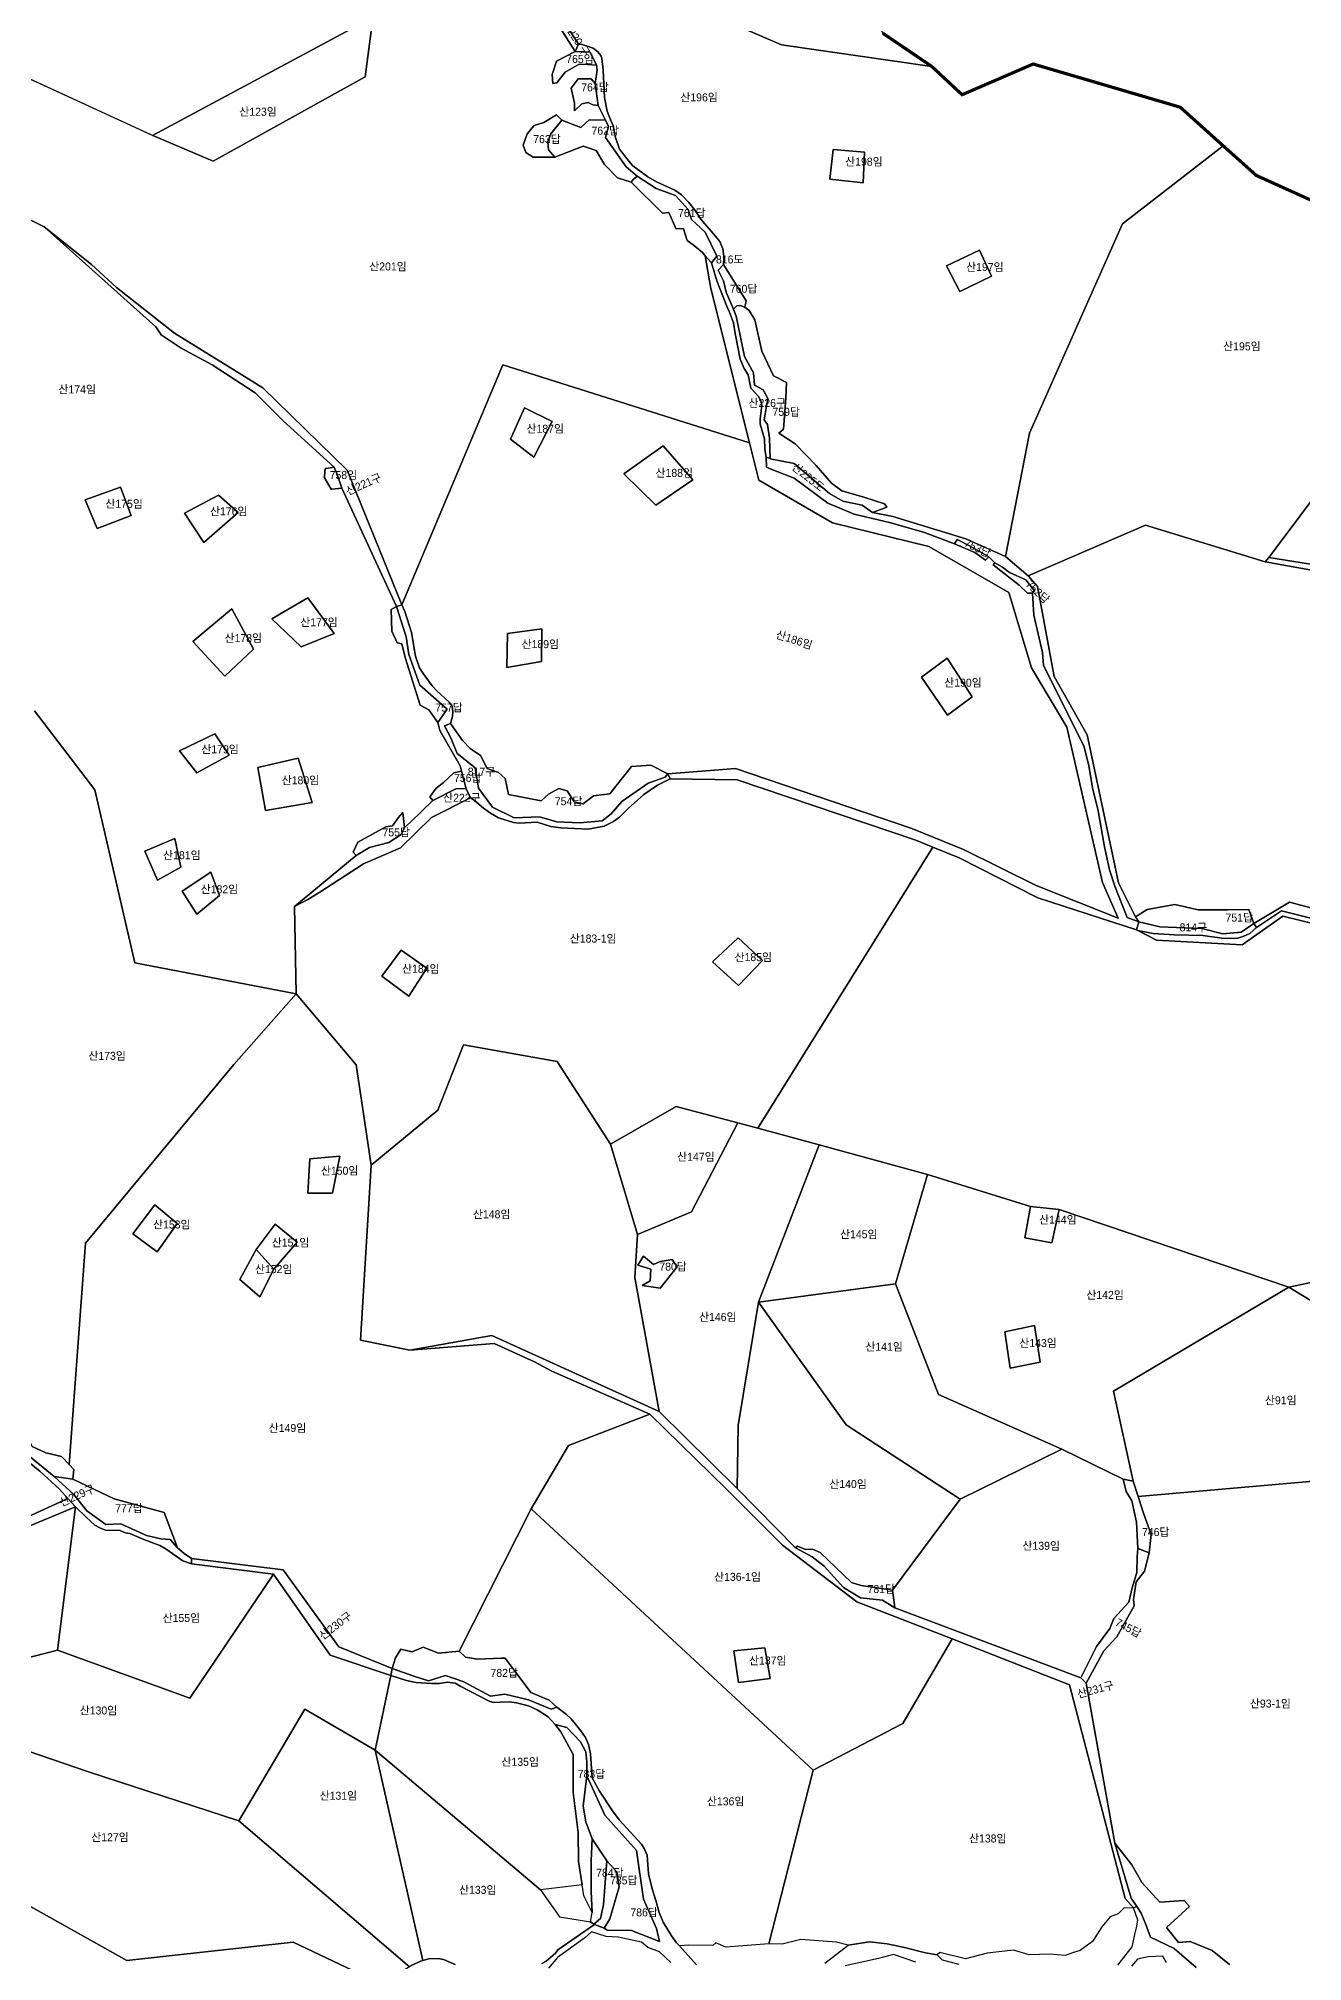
# Model space of a CAD drawing. Header units: metres. Extents: x 245462 to 249549, y 373212 to 377851.
# Drawn here: x 247461 to 248250, y 374194 to 375396 of the extents above; entities that cross this region are included whole.
import ezdxf

# ---------------------------------------------------------------- set-up
doc = ezdxf.new("R2010")
doc.units = ezdxf.units.M
doc.linetypes.add('boundary', pattern=[170, 150, -4, 4, -4, 4, -4])
for name, color, linetype in [('-00-경계_369-1 369 매입(20240430)', 7, 'Continuous'), ('00_지번', 6, 'Continuous'), ('00_지적', 6, 'Continuous')]:
    doc.layers.add(name, color=color, linetype=linetype)
doc.styles.get("Standard").update_dxf_attribs({"font": ''})
doc.styles.get('Standard').set_extended_font_data('Gulim')

msp = doc.modelspace()

# ---------------------------------------------------------------- linework, layer by layer
at = {"layer": '-00-경계_369-1 369 매입(20240430)', "color": 1, "linetype": 'boundary', "const_width": 2}
msp.add_lwpolyline([(247988.2, 375398.9), (248018.7, 375378.2), (248037.7, 375360.5), (248082.1, 375379.7), (248174, 375352.7), (248200.8, 375328.6), (248221.6, 375310), (248297.9, 375275.6), (248313.4, 375278.6), (248329.8, 375299.1), (248363.4, 375348.5), (248391.4, 375380.8), (248445.1, 375410.5)], dxfattribs=at)
at = {"layer": '00_지적', "linetype": 'Continuous'}
for points in [[(247556.4, 375659.4), (247580.9, 375680.4), (247582.1, 375706.3), (247627.6, 375697.6), (247677.1, 375465.1), (247673.6, 375438.9), (247656.9, 375443.1), (247651.9, 375420.1), (247669.6, 375408.9), (247531.7, 375335.1), (247401.9, 375394.9), (247306.8, 375398.5), (247224.6, 375396.6), (247311.2, 375467.3), (247436.6, 375540.8), (247510.7, 375577.2), (247531.2, 375592), (247551.1, 375622.1), (247552.9, 375650.6), (247556.4, 375659.4)], [(247669.8, 375410.6), (247677.1, 375465.1), (247762.7, 375497.8), (247906.8, 375407.4), (247970.7, 375431), (247988.2, 375398.9), (248018.7, 375378.2), (247924.8, 375391.7), (247825.5, 375434.5), (247725.7, 375453.6), (247669.8, 375410.6)], [(247669.8, 375410.6), (247746, 375424.3), (247781.8, 375417.5), (247797.9, 375392.1), (247795.9, 375387.5), (247778.6, 375414.8), (247744.7, 375421), (247669.5, 375408.2), (247669.8, 375410.6)], [(247825.5, 375434.5), (247924.8, 375391.7), (248018.7, 375378.2), (248037.7, 375360.5), (248082.1, 375379.7), (248174, 375352.7), (248200.8, 375328.6), (248137.9, 375279.9), (248079.9, 375149), (248064.8, 375071.9), (248040, 375082.9), (247994.4, 375097), (247981.7, 375099.5), (247990.6, 375102.7), (247989.2, 375104.9), (247976.3, 375109.1), (247962.5, 375112.9), (247956, 375117.7), (247946.5, 375128.7), (247933.3, 375142.4), (247923.1, 375149.1), (247926, 375151.6), (247927.5, 375170.9), (247927.9, 375180.6), (247919.8, 375184.9), (247912.6, 375200.2), (247908.1, 375219.9), (247904.6, 375225.6), (247901.9, 375227.7), (247902.7, 375231.6), (247888.5, 375254.5), (247888.8, 375259.3), (247888.1, 375264.1), (247886.2, 375268.7), (247884.7, 375270.9), (247874.4, 375282.8), (247870.8, 375288.1), (247866.9, 375293.1), (247862.3, 375297.9), (247858.2, 375300.9), (247846.8, 375306.1), (247841.3, 375309.2), (247832, 375316.1), (247829.6, 375318.8), (247823.7, 375326.5), (247821.2, 375333.8), (247819.7, 375341), (247817.3, 375346.4), (247816, 375350.3), (247814.2, 375358.7), (247813.5, 375375.9), (247812.6, 375383.1), (247811.9, 375385), (247810, 375387.4), (247807.2, 375389.5), (247800.2, 375391.9), (247797.9, 375392.1)], [(247778.6, 375414.8), (247795.9, 375387.5), (247784.2, 375381.5), (247781.5, 375373.2), (247782, 375367.6), (247784.5, 375367.9), (247789.7, 375374.6), (247798.3, 375379.7), (247803.6, 375379.3), (247809.3, 375379), (247809.7, 375375.9), (247808.5, 375367.5), (247805.9, 375370.5), (247797.8, 375370.4), (247793.3, 375364.5), (247795.4, 375355.2), (247795.5, 375350.5), (247800.1, 375354.9), (247804.1, 375355.6), (247807, 375354.1), (247810.2, 375353.7), (247814.8, 375344.6), (247804.7, 375344.8), (247799.5, 375340), (247787.6, 375344.6), (247784.3, 375348), (247776.4, 375343.2), (247770.2, 375341.2), (247766, 375336), (247763.4, 375329), (247765.1, 375324.5), (247769.7, 375321.5), (247783.3, 375321.5), (247800.9, 375328.3), (247809.1, 375325.7), (247814.3, 375316.8), (247822.4, 375308.6), (247830.9, 375305.8), (247850.4, 375286.5), (247854.5, 375286.9), (247858.8, 375277), (247863.5, 375276.7), (247865.9, 375269.4), (247869.7, 375266.6), (247875.5, 375261.8), (247877.1, 375259.9), (247880.6, 375239.5), (247904.8, 375143), (247750.8, 375191.8), (247687.5, 375041.7), (247653.4, 375125.9), (247600.7, 375177.3), (247545.5, 375211.4), (247509.3, 375240), (247493.7, 375254.4), (247464, 375277.9), (247408.9, 375305.2)], [(247797.9, 375392.1), (247781.8, 375417.5)], [(247401.9, 375394.9), (247533.5, 375334.3), (247569.8, 375318.9), (247664.6, 375371.7), (247669.5, 375408.2)], [(247669.6, 375408.9), (247669.5, 375408.2), (247664.6, 375371.7), (247569.8, 375318.9), (247533.5, 375334.3), (247531.7, 375335.1), (247669.6, 375408.9)], [(248445.1, 375410.5), (248391.4, 375380.8), (248363.4, 375348.5), (248329.8, 375299.1), (248313.4, 375278.6), (248297.9, 375275.6), (248221.6, 375310), (248200.8, 375328.6), (248174, 375352.7), (248082.1, 375379.7), (248037.7, 375360.5), (248018.7, 375378.2), (247988.2, 375398.9)], [(247795.9, 375387.5), (247797.9, 375392.1), (247800.2, 375391.9), (247807.2, 375389.5), (247810, 375387.4), (247811.9, 375385), (247812.6, 375383.1), (247813.5, 375375.9), (247814.2, 375358.7), (247816, 375350.3), (247817.3, 375346.4), (247819.7, 375341), (247821.2, 375333.8), (247823.7, 375326.5), (247829.6, 375318.8), (247832, 375316.1), (247841.3, 375309.2), (247846.8, 375306.1), (247858.2, 375300.9), (247862.3, 375297.9), (247866.9, 375293.1), (247870.8, 375288.1), (247874.4, 375282.8), (247884.7, 375270.9), (247886.2, 375268.7), (247888.1, 375264.1), (247888.8, 375259.3), (247888.5, 375254.5), (247885.3, 375250.8), (247888.6, 375244.2), (247890.2, 375237.1), (247894.8, 375226.5), (247896.5, 375222.1), (247901.8, 375196.9), (247907.4, 375186.7), (247907.9, 375178.9), (247913.4, 375176), (247916.3, 375170.7), (247914.1, 375157.4), (247916, 375154.4), (247917.4, 375145.8), (247917.8, 375133.4), (247915.2, 375133.7), (247914.4, 375139), (247914.3, 375145.5), (247911.6, 375154.7), (247911.6, 375157.9), (247912.6, 375166.3), (247911.9, 375169.2), (247910.5, 375171.9), (247908.5, 375173.9), (247905.6, 375177.1), (247904, 375185.4), (247901.6, 375189.5), (247899, 375195.3), (247895.8, 375211.2), (247894.9, 375217.9), (247892.4, 375224.7), (247890.8, 375227.7), (247884.4, 375244.3), (247881, 375255.5), (247884.5, 375259.7), (247877.2, 375274.6), (247868.7, 375282.6), (247866.5, 375288.8), (247858.6, 375297.5), (247846.6, 375301.9), (247834.6, 375309.7), (247827.7, 375315.4), (247814.8, 375333.8), (247816.8, 375340.6), (247814.8, 375344.6), (247810.2, 375353.7), (247808.5, 375367.5), (247809.7, 375375.9), (247809.3, 375379), (247805.3, 375387.1), (247795.9, 375387.5)], [(247795.9, 375387.5), (247805.3, 375387.1), (247809.3, 375379), (247803.6, 375379.3), (247798.3, 375379.7), (247789.7, 375374.6), (247784.5, 375367.9), (247782, 375367.6), (247781.5, 375373.2), (247784.2, 375381.5), (247795.9, 375387.5)], [(247810.2, 375353.7), (247807, 375354.1), (247804.1, 375355.6), (247800.1, 375354.9), (247795.5, 375350.5), (247795.4, 375355.2), (247793.3, 375364.5), (247797.8, 375370.4), (247805.9, 375370.5), (247808.5, 375367.5), (247810.2, 375353.7)], [(247783.3, 375321.5), (247769.7, 375321.5), (247765.1, 375324.5), (247763.4, 375329), (247766, 375336), (247770.2, 375341.2), (247776.4, 375343.2), (247784.3, 375348), (247787.6, 375344.6), (247780.6, 375336.1), (247778.8, 375331.3), (247779.2, 375326.1), (247783.3, 375321.5)], [(247814.8, 375344.6), (247816.8, 375340.6), (247814.8, 375333.8), (247827.7, 375315.4), (247834.6, 375309.7), (247832.2, 375307.6), (247830.9, 375305.8), (247822.4, 375308.6), (247814.3, 375316.8), (247809.1, 375325.7), (247800.9, 375328.3), (247783.3, 375321.5), (247779.2, 375326.1), (247778.8, 375331.3), (247780.6, 375336.1), (247787.6, 375344.6), (247799.5, 375340), (247804.7, 375344.8), (247814.8, 375344.6)], [(248297.9, 375275.6), (248359.5, 375251.7), (248363.1, 375249.5), (248359.5, 375244.7), (248229.3, 375071.3), (248227.1, 375068.5), (248152.3, 375091.6), (248079, 375059.8), (248064.8, 375071.9), (248079.9, 375149), (248137.9, 375279.9), (248200.8, 375328.6), (248221.6, 375310), (248297.9, 375275.6)], [(247975.8, 375305.5), (247955.1, 375307.8), (247957.1, 375326.3), (247976.8, 375324.7), (247975.8, 375305.5)], [(247975.8, 375305.5), (247976.8, 375324.7), (247957.1, 375326.3), (247955.1, 375307.8), (247975.8, 375305.5)], [(247408.9, 375305.2), (247464, 375277.9)], [(247830.9, 375305.8), (247832.2, 375307.6), (247834.6, 375309.7), (247846.6, 375301.9), (247858.6, 375297.5), (247866.5, 375288.8), (247868.7, 375282.6), (247877.2, 375274.6), (247884.5, 375259.7), (247881, 375255.5), (247877.1, 375259.9), (247875.5, 375261.8), (247869.7, 375266.6), (247865.9, 375269.4), (247863.5, 375276.7), (247858.8, 375277), (247854.5, 375286.9), (247850.4, 375286.5), (247830.9, 375305.8)], [(247464, 375277.9), (247533.8, 375215.4), (247537.2, 375210.5), (247549.6, 375202.2), (247569, 375191.7), (247595.9, 375174.2), (247613.4, 375156.7), (247645.4, 375127.7), (247642.8, 375127.4), (247639.7, 375126.9), (247639.2, 375122.1), (247639.1, 375121.5), (247643.5, 375114), (247643.8, 375114), (247650.2, 375114.7), (247684.3, 375040.7), (247681, 375038.8), (247681.3, 375025.2), (247684.6, 375017.9), (247687.5, 375017.4), (247689.6, 375008.9), (247699.1, 374979), (247704.5, 374976.1), (247710.1, 374968.1), (247711.4, 374963.2), (247724.1, 374941), (247724.9, 374937.8), (247720, 374936.7), (247713.5, 374930.4), (247709, 374927.2), (247705.1, 374921.8), (247706.9, 374919.5), (247693, 374905.8), (247689.2, 374902.5), (247688.3, 374911.9), (247685.3, 374908.6), (247681.8, 374903.7), (247677.5, 374902.9), (247660.2, 374893.4), (247657.2, 374887.1), (247659, 374885.1), (247620.6, 374853.2), (247621.5, 374798.6), (247520.7, 374817.9), (247495.8, 374926), (247458.1, 374975.5)], [(247464, 375277.9), (247493.7, 375254.4), (247509.3, 375240), (247545.5, 375211.4), (247600.7, 375177.3), (247653.4, 375125.9), (247687.5, 375041.7), (247684.3, 375040.7), (247650.2, 375114.7), (247647.1, 375123.2), (247645.4, 375127.7), (247613.4, 375156.7), (247595.9, 375174.2), (247569, 375191.7), (247549.6, 375202.2), (247537.2, 375210.5), (247533.8, 375215.4), (247464, 375277.9)], [(247881, 375255.5), (247884.4, 375244.3), (247890.8, 375227.7), (247892.4, 375224.7), (247894.9, 375217.9), (247895.8, 375211.2), (247899, 375195.3), (247901.6, 375189.5), (247904, 375185.4), (247905.6, 375177.1), (247908.5, 375173.9), (247910.5, 375171.9), (247911.9, 375169.2), (247912.6, 375166.3), (247911.6, 375157.9), (247911.6, 375154.7), (247914.3, 375145.5), (247914.4, 375139), (247915.2, 375133.7), (247915.4, 375127.8), (247918.8, 375126.3), (247932.7, 375120.9), (247953.8, 375105.2), (247970.2, 375098.3), (247993.2, 375092.9), (248014.1, 375087), (248032.9, 375079.9), (248045.7, 375074.5), (248052.3, 375069.6), (248054.4, 375071.8), (248058.2, 375067.9), (248057.1, 375066.7), (248073.4, 375054), (248078.5, 375049), (248081.7, 375049.1), (248082.5, 375035.3), (248087.9, 375011.9), (248088.5, 375003.9), (248113.7, 374953.5), (248116.8, 374941.4), (248119.2, 374927.4), (248122.8, 374913), (248126.6, 374890.5), (248129.8, 374876.2), (248133.2, 374865.8), (248140.8, 374846.4), (248148.1, 374843.7), (248146.7, 374838.7), (248085, 374858.6), (248035.9, 374883.6), (248019.4, 374890.3), (248008.8, 374894.6), (247897.1, 374932.3), (247855.3, 374933), (247853.9, 374936.1), (247896, 374939.5), (248006.2, 374901.9), (248038.6, 374888.8), (248083.9, 374866.3), (248135.3, 374845.9), (248125.5, 374868.2), (248103.1, 374965.3), (248081.1, 375002.4), (248066.9, 375049.5), (248017, 375078.1), (247956.7, 375092.9), (247910.7, 375119.7), (247904.8, 375143), (247880.6, 375239.5), (247877.1, 375259.9), (247881, 375255.5)], [(248036.3, 375237.5), (248028, 375253.5), (248048.5, 375263.3), (248056.1, 375247.2), (248036.3, 375237.5)], [(248036.3, 375237.5), (248056.1, 375247.2), (248048.5, 375263.3), (248028, 375253.5), (248036.3, 375237.5)], [(247901.9, 375227.7), (247899.1, 375228.8), (247896.9, 375228.6), (247894.8, 375226.5), (247890.2, 375237.1), (247888.6, 375244.2), (247885.3, 375250.8), (247888.5, 375254.5), (247902.7, 375231.6), (247901.9, 375227.7)], [(248304.9, 375059.3), (248229.3, 375071.3), (248359.5, 375244.7)], [(247901.9, 375227.7), (247904.6, 375225.6), (247908.1, 375219.9), (247912.6, 375200.2), (247919.8, 375184.9), (247927.9, 375180.6), (247927.5, 375170.9), (247926, 375151.6), (247923.1, 375149.1), (247933.3, 375142.4), (247946.5, 375128.7), (247956, 375117.7), (247962.5, 375112.9), (247976.3, 375109.1), (247989.2, 375104.9), (247990.6, 375102.7), (247981.7, 375099.5), (247975.2, 375104), (247963.2, 375106.4), (247954.9, 375111.2), (247932.7, 375130), (247917.8, 375133), (247917.8, 375133.4), (247917.4, 375145.8), (247916, 375154.4), (247914.1, 375157.4), (247916.3, 375170.7), (247913.4, 375176), (247907.9, 375178.9), (247907.4, 375186.7), (247901.8, 375196.9), (247896.5, 375222.1), (247894.8, 375226.5), (247896.9, 375228.6), (247899.1, 375228.8), (247901.9, 375227.7)], [(247904.8, 375143), (247910.7, 375119.7), (247956.7, 375092.9), (248017, 375078.1), (248066.9, 375049.5), (248081.1, 375002.4), (248103.1, 374965.3), (248125.5, 374868.2), (248135.3, 374845.9), (248083.9, 374866.3), (248038.6, 374888.8), (248006.2, 374901.9), (247896, 374939.5), (247853.9, 374936.1), (247843.1, 374941.5), (247831.2, 374940.7), (247817.5, 374923.6), (247807.4, 374922.3), (247800.8, 374917.4), (247795.2, 374918.5), (247791, 374925.4), (247785.8, 374926.9), (247779.3, 374923.3), (247774.6, 374919.2), (247754.2, 374923.1), (247752.2, 374933.1), (247748, 374937), (247741, 374939.5), (247736.8, 374947.6), (247730.3, 374951.9), (247725.6, 374956.9), (247718, 374967.6), (247719.2, 374971.9), (247719.4, 374974.9), (247719, 374978.4), (247717.2, 374980.8), (247709.5, 374988), (247706.6, 374991.1), (247700.9, 374998.7), (247698.6, 375002.4), (247696.2, 375009.7), (247693.7, 375024.5), (247689.5, 375037.5), (247687.5, 375041.7), (247750.8, 375191.8), (247904.8, 375143)], [(247770.1, 375133.9), (247755.4, 375145.2), (247764.2, 375164.8), (247781.6, 375156.3), (247770.1, 375133.9)], [(247770.1, 375133.9), (247781.6, 375156.3), (247764.2, 375164.8), (247755.4, 375145.2), (247770.1, 375133.9)], [(247846.3, 375104), (247826.4, 375123.6), (247850.9, 375141.1), (247869.5, 375119.8), (247846.3, 375104)], [(247846.3, 375104), (247869.5, 375119.8), (247850.9, 375141.1), (247826.4, 375123.6), (247846.3, 375104)], [(247645.4, 375127.7), (247647.1, 375123.2), (247650.2, 375114.7), (247643.8, 375114), (247643.5, 375114), (247639.1, 375121.5), (247639.2, 375122.1), (247639.7, 375126.9), (247642.8, 375127.4), (247645.4, 375127.7)], [(247917.8, 375133.4), (247917.8, 375133), (247932.7, 375130), (247954.9, 375111.2), (247963.2, 375106.4), (247975.2, 375104), (247981.7, 375099.5), (247994.4, 375097), (248040, 375082.9), (248064.8, 375071.9), (248079, 375059.8), (248084.9, 375053.1), (248095.3, 374996.9), (248115.8, 374960.5), (248135.5, 374867.9), (248146, 374846.7), (248148.1, 374843.7), (248140.8, 374846.4), (248133.2, 374865.8), (248129.8, 374876.2), (248126.6, 374890.5), (248122.8, 374913), (248119.2, 374927.4), (248116.8, 374941.4), (248113.7, 374953.5), (248088.5, 375003.9), (248087.9, 375011.9), (248082.5, 375035.3), (248081.7, 375049.1), (248083, 375050.4), (248077.5, 375057.3), (248067.4, 375061.9), (248063, 375065.2), (248058.2, 375067.9), (248054.4, 375071.8), (248043.1, 375078.2), (248034.7, 375082.5), (248032.9, 375079.9), (248014.1, 375087), (247993.2, 375092.9), (247970.2, 375098.3), (247953.8, 375105.2), (247932.7, 375120.9), (247918.8, 375126.3), (247915.4, 375127.8), (247915.2, 375133.7), (247917.8, 375133.4)], [(247497.2, 375089.5), (247489.7, 375107.3), (247511.8, 375115.3), (247518.5, 375097.5), (247497.2, 375089.5)], [(247497.2, 375089.5), (247518.5, 375097.5), (247511.8, 375115.3), (247489.7, 375107.3), (247497.2, 375089.5)], [(247563.9, 375080.6), (247551.7, 375099), (247573.1, 375110.3), (247585.4, 375099.4), (247563.9, 375080.6)], [(247563.9, 375080.6), (247585.4, 375099.4), (247573.1, 375110.3), (247551.7, 375099), (247563.9, 375080.6)], [(248314.5, 374836.7), (248242.3, 374856), (248219.9, 374842.6), (248216.8, 374851.4), (248203.8, 374851.2), (248185.1, 374851.1), (248170.6, 374854.5), (248153.3, 374851.3), (248146, 374846.7), (248135.5, 374867.9), (248115.8, 374960.5), (248095.3, 374996.9), (248084.9, 375053.1), (248079, 375059.8), (248152.3, 375091.6), (248227.1, 375068.5)], [(248032.9, 375079.9), (248034.7, 375082.5), (248043.1, 375078.2), (248054.4, 375071.8), (248052.3, 375069.6), (248045.7, 375074.5), (248032.9, 375079.9)], [(248058.2, 375067.9), (248063, 375065.2), (248067.4, 375061.9), (248077.5, 375057.3), (248083, 375050.4), (248081.7, 375049.1), (248078.5, 375049), (248073.4, 375054), (248057.1, 375066.7), (248058.2, 375067.9)], [(248227.1, 375068.5), (248229.3, 375071.3), (248304.9, 375059.3)], [(248227.1, 375068.5), (248302.7, 375055.1)], [(248302.7, 375055.1), (248227.1, 375068.5)], [(247576.9, 374997.2), (247557, 375018.9), (247581.4, 375039.3), (247594.9, 375014), (247576.9, 374997.2)], [(247576.9, 374997.2), (247594.9, 375014), (247581.4, 375039.3), (247557, 375018.9), (247576.9, 374997.2)], [(247624.6, 375015.5), (247606.4, 375032.9), (247628.9, 375046), (247645.4, 375023.8), (247624.6, 375015.5)], [(247624.6, 375015.5), (247645.4, 375023.8), (247628.9, 375046), (247606.4, 375032.9), (247624.6, 375015.5)], [(247710.1, 374968.1), (247704.5, 374976.1), (247699.1, 374979), (247689.6, 375008.9), (247687.5, 375017.4), (247684.6, 375017.9), (247681.3, 375025.2), (247681, 375038.8), (247684.3, 375040.7), (247690.4, 375021.8), (247691.9, 375010.6), (247698.8, 374991.6), (247716, 374976.5), (247710.1, 374968.1)], [(247687.5, 375041.7), (247689.5, 375037.5), (247693.7, 375024.5), (247696.2, 375009.7), (247698.6, 375002.4), (247700.9, 374998.7), (247706.6, 374991.1), (247709.5, 374988), (247717.2, 374980.8), (247719, 374978.4), (247719.4, 374974.9), (247719.2, 374971.9), (247718, 374967.6), (247714.3, 374966), (247718.3, 374958.5), (247722.1, 374948.9), (247733.4, 374939.8), (247735.5, 374927.1), (247744.2, 374915.3), (247757.7, 374908.5), (247773.7, 374909.2), (247784.4, 374906), (247798.9, 374905.5), (247812.7, 374906.7), (247818.4, 374911), (247825.1, 374918.9), (247841.5, 374930.3), (247852.1, 374934.1), (247853.9, 374936.1), (247855.3, 374933), (247847.4, 374929.1), (247838.9, 374923.2), (247829, 374914.5), (247823.6, 374909), (247819.8, 374906.3), (247814.1, 374903.4), (247804.1, 374901.6), (247786.9, 374902.3), (247780.7, 374903.2), (247772.1, 374905.8), (247761, 374905.2), (247757.4, 374905.7), (247748.1, 374908.6), (247742.9, 374911.6), (247738.6, 374914.6), (247733.1, 374919.5), (247730.4, 374921.2), (247727.7, 374926.7), (247724.9, 374937.8), (247724.1, 374941), (247711.4, 374963.2), (247710.1, 374968.1), (247716, 374976.5), (247698.8, 374991.6), (247691.9, 375010.6), (247690.4, 375021.8), (247684.3, 375040.7), (247687.5, 375041.7)], [(247753.3, 375002.6), (247753.7, 375023.8), (247775.1, 375026.8), (247774.9, 375006.2), (247753.3, 375002.6)], [(247753.3, 375002.6), (247774.9, 375006.2), (247775.1, 375026.8), (247753.7, 375023.8), (247753.3, 375002.6)], [(248028.5, 374972.7), (248044, 374984.2), (248028.3, 375008.4), (248012.4, 374996.6), (248028.5, 374972.7)], [(248028.5, 374972.7), (248012.4, 374996.6), (248028.3, 375008.4), (248044, 374984.2), (248028.5, 374972.7)], [(247458.1, 374975.5), (247495.8, 374926), (247520.7, 374817.9), (247621.5, 374798.6), (247582.7, 374754.5), (247490, 374642.8), (247479.7, 374504.5), (247474.9, 374509.5), (247465.1, 374511.7), (247456.5, 374515.7)], [(247853.9, 374936.1), (247852.1, 374934.1), (247841.5, 374930.3), (247825.1, 374918.9), (247818.4, 374911), (247812.7, 374906.7), (247798.9, 374905.5), (247784.4, 374906), (247773.7, 374909.2), (247757.7, 374908.5), (247744.2, 374915.3), (247735.5, 374927.1), (247733.4, 374939.8), (247722.1, 374948.9), (247718.3, 374958.5), (247714.3, 374966), (247718, 374967.6), (247725.6, 374956.9), (247730.3, 374951.9), (247736.8, 374947.6), (247741, 374939.5), (247748, 374937), (247752.2, 374933.1), (247754.2, 374923.1), (247774.6, 374919.2), (247779.3, 374923.3), (247785.8, 374926.9), (247791, 374925.4), (247795.2, 374918.5), (247800.8, 374917.4), (247807.4, 374922.3), (247817.5, 374923.6), (247831.2, 374940.7), (247843.1, 374941.5), (247853.9, 374936.1)], [(247559.4, 374936.8), (247548.7, 374950.4), (247570.8, 374961.2), (247579.6, 374947.7), (247559.4, 374936.8)], [(247559.4, 374936.8), (247579.6, 374947.7), (247570.8, 374961.2), (247548.7, 374950.4), (247559.4, 374936.8)], [(247602.5, 374913.1), (247597.6, 374940.1), (247622.8, 374945.9), (247631.5, 374918.2), (247602.5, 374913.1)], [(247602.5, 374913.1), (247631.5, 374918.2), (247622.8, 374945.9), (247597.6, 374940.1), (247602.5, 374913.1)], [(247730.4, 374921.2), (247733.1, 374919.5), (247738.6, 374914.6), (247742.9, 374911.6), (247748.1, 374908.6), (247757.4, 374905.7), (247761, 374905.2), (247772.1, 374905.8), (247780.7, 374903.2), (247786.9, 374902.3), (247804.1, 374901.6), (247814.1, 374903.4), (247819.8, 374906.3), (247823.6, 374909), (247829, 374914.5), (247838.9, 374923.2), (247847.4, 374929.1), (247855.3, 374933), (247897.1, 374932.3), (248008.8, 374894.6), (248019.4, 374890.3), (247910.1, 374714.6), (247897.5, 374718), (247859.1, 374728.2), (247817.9, 374704.7), (247784.6, 374756.3), (247726.2, 374766.8), (247710.1, 374726), (247668.4, 374691.5), (247659.1, 374754.3), (247621.5, 374798.6), (247620.6, 374853.2), (247628.8, 374857.6), (247636.4, 374862.1), (247663.6, 374879.9), (247686.7, 374889.8), (247706.1, 374908.9), (247730.4, 374921.2)], [(247724.9, 374937.8), (247727.7, 374926.7), (247721.7, 374926.9), (247706.9, 374919.5), (247705.1, 374921.8), (247709, 374927.2), (247713.5, 374930.4), (247720, 374936.7), (247724.9, 374937.8)], [(247727.7, 374926.7), (247730.4, 374921.2), (247706.1, 374908.9), (247686.7, 374889.8), (247663.6, 374879.9), (247636.4, 374862.1), (247628.8, 374857.6), (247620.6, 374853.2), (247659, 374885.1), (247667.4, 374890), (247679.4, 374893.1), (247687.1, 374898.1), (247689.2, 374902.5), (247693, 374905.8), (247706.9, 374919.5), (247721.7, 374926.9), (247727.7, 374926.7)], [(247659, 374885.1), (247657.2, 374887.1), (247660.2, 374893.4), (247677.5, 374902.9), (247681.8, 374903.7), (247685.3, 374908.6), (247688.3, 374911.9), (247689.2, 374902.5), (247687.1, 374898.1), (247679.4, 374893.1), (247667.4, 374890), (247659, 374885.1)], [(247535, 374869.7), (247527, 374887.7), (247545.7, 374895.6), (247549.5, 374877.8), (247535, 374869.7)], [(247535, 374869.7), (247549.5, 374877.8), (247545.7, 374895.6), (247527, 374887.7), (247535, 374869.7)], [(248364.6, 374641.2), (248241.9, 374615.3), (248098.4, 374663.8), (248080.4, 374665.8), (248016.1, 374685.8), (247948.4, 374704.3), (247910.1, 374714.6), (248019.4, 374890.3), (248035.9, 374883.6), (248085, 374858.6), (248146.7, 374838.7)], [(247559.5, 374848.3), (247550.3, 374862.7), (247568.2, 374874.6), (247573.6, 374860.1), (247559.5, 374848.3)], [(247559.5, 374848.3), (247573.6, 374860.1), (247568.2, 374874.6), (247550.3, 374862.7), (247559.5, 374848.3)], [(248146, 374846.7), (248153.3, 374851.3), (248170.6, 374854.5), (248185.1, 374851.1), (248203.8, 374851.2), (248216.8, 374851.4), (248219.9, 374842.6), (248212.1, 374837.2), (248200.7, 374836.2), (248187.4, 374839.4), (248161.2, 374840.5), (248148.1, 374843.7), (248146, 374846.7)], [(248146.7, 374838.7), (248147.6, 374838.2), (248159.2, 374832.2), (248212.7, 374829.3), (248238.1, 374847.2), (248316.2, 374827.9)], [(248316.2, 374827.9), (248238.1, 374847.2), (248212.7, 374829.3), (248159.2, 374832.2), (248147.6, 374838.2), (248157, 374836.3), (248170.5, 374835.4), (248188.1, 374835.1), (248199.9, 374833.5), (248205.6, 374833.2), (248209.9, 374833.5), (248213.8, 374834.7), (248217.4, 374836.4), (248221.6, 374840.1)], [(248317.8, 374830.2), (248237.3, 374850.4), (248221.6, 374840.1), (248219.9, 374842.6), (248242.3, 374856), (248314.5, 374836.7)], [(248221.6, 374840.1), (248237.3, 374850.4), (248317.8, 374830.2)], [(248219.9, 374842.6), (248221.6, 374840.1), (248217.4, 374836.4), (248213.8, 374834.7), (248209.9, 374833.5), (248205.6, 374833.2), (248199.9, 374833.5), (248188.1, 374835.1), (248170.5, 374835.4), (248157, 374836.3), (248147.6, 374838.2), (248146.7, 374838.7), (248148.1, 374843.7), (248161.2, 374840.5), (248187.4, 374839.4), (248200.7, 374836.2), (248212.1, 374837.2), (248219.9, 374842.6)], [(247691.9, 374797.1), (247703.2, 374814.7), (247687.2, 374826), (247675, 374809.7), (247691.9, 374797.1)], [(247691.9, 374797.1), (247675, 374809.7), (247687.2, 374826), (247703.2, 374814.7), (247691.9, 374797.1)], [(247897.9, 374803.8), (247912.9, 374819.5), (247897.8, 374833.7), (247881.8, 374818.6), (247897.9, 374803.8)], [(247897.9, 374803.8), (247881.8, 374818.6), (247897.8, 374833.7), (247912.9, 374819.5), (247897.9, 374803.8)], [(247668.4, 374691.5), (247661.7, 374582.1), (247692.5, 374576), (247745.3, 374580), (247770.4, 374568.6), (247781.3, 374562.9), (247842.6, 374536), (247791.8, 374516.4), (247768.5, 374476.8), (247723.5, 374387.8), (247710.5, 374386.6), (247700.9, 374390.4), (247694.1, 374387.5), (247686.9, 374389.1), (247683.6, 374383.7), (247681.5, 374376.9), (247648.3, 374390.5), (247613.4, 374438.6), (247556.2, 374445.8), (247551.6, 374448.9), (247547.4, 374452.4), (247539, 374474.4), (247507.8, 374483), (247482, 374495.4), (247482.7, 374501.3), (247479.7, 374504.5), (247490, 374642.8), (247582.7, 374754.5), (247621.5, 374798.6), (247659.1, 374754.3), (247668.4, 374691.5)], [(247817.9, 374704.7), (247834.8, 374648.3), (247833.1, 374621.3), (247848.3, 374537.6), (247743.9, 374585), (247692.5, 374576), (247661.7, 374582.1), (247668.4, 374691.5), (247710.1, 374726), (247726.2, 374766.8), (247784.6, 374756.3), (247817.9, 374704.7)], [(247817.9, 374704.7), (247859.1, 374728.2), (247897.5, 374718), (247868.7, 374662.4), (247834.8, 374648.3), (247817.9, 374704.7)], [(247897.5, 374718), (247910.1, 374714.6), (247948.4, 374704.3), (247910.4, 374606), (247897.7, 374528.8), (247897.1, 374489.5), (247848.3, 374537.6), (247833.1, 374621.3), (247834.8, 374648.3), (247868.7, 374662.4), (247897.5, 374718)], [(248016.1, 374685.8), (247996, 374617.3), (247910.4, 374606), (247948.4, 374704.3), (248016.1, 374685.8)], [(247628.9, 374674), (247644.3, 374674.1), (247648.9, 374697.2), (247630, 374695.4), (247628.9, 374674)], [(247628.9, 374674), (247630, 374695.4), (247648.9, 374697.2), (247644.3, 374674.1), (247628.9, 374674)], [(248080.4, 374665.8), (248076.9, 374646.2), (248093.8, 374643.1), (248098.4, 374663.8), (248241.9, 374615.3), (248132.2, 374550.2), (248144.6, 374494), (248138.3, 374495.3), (248100, 374514.1), (248022.9, 374548.2), (247996, 374617.3), (248016.1, 374685.8), (248080.4, 374665.8)], [(247534.7, 374637.4), (247547.3, 374655.1), (247533.3, 374666.7), (247519.6, 374648.7), (247534.7, 374637.4)], [(247534.7, 374637.4), (247519.6, 374648.7), (247533.3, 374666.7), (247547.3, 374655.1), (247534.7, 374637.4)], [(247607.7, 374626.6), (247622.2, 374643.5), (247608.4, 374654.7), (247596.6, 374638.8), (247586.4, 374620), (247598.8, 374609.2), (247607.7, 374626.6)], [(247607.7, 374626.6), (247596.6, 374638.8), (247608.4, 374654.7), (247622.2, 374643.5), (247607.7, 374626.6)], [(248098.4, 374663.8), (248093.8, 374643.1), (248076.9, 374646.2), (248080.4, 374665.8), (248098.4, 374663.8)], [(247607.7, 374626.6), (247598.8, 374609.2), (247586.4, 374620), (247596.6, 374638.8), (247607.7, 374626.6)], [(247849.1, 374614.6), (247837.7, 374616.3), (247842.8, 374619.3), (247843.2, 374626.6), (247835, 374629.1), (247838.7, 374634.7), (247844.9, 374629.5), (247849, 374631.3), (247856.5, 374632.5), (247859.7, 374628.1), (247849.1, 374614.6)], [(247849.1, 374614.6), (247859.7, 374628.1), (247856.5, 374632.5), (247849, 374631.3), (247844.9, 374629.5), (247838.7, 374634.7), (247835, 374629.1), (247843.2, 374626.6), (247842.8, 374619.3), (247837.7, 374616.3), (247849.1, 374614.6)], [(248364.6, 374641.2), (248355.7, 374635.7), (248348.6, 374632.9), (248336.3, 374623.6), (248337.6, 374619), (248339.7, 374615.6), (248350, 374613.6), (248355.7, 374609.2), (248342.9, 374588.8), (248315.8, 374539.7), (248273.4, 374537.4), (248266, 374551.5), (248287.9, 374571.1), (248278.1, 374593.3), (248241.9, 374615.3), (248364.6, 374641.2)], [(247996, 374617.3), (248022.9, 374548.2), (248100, 374514.1), (248036.5, 374482.8), (247965.3, 374529.3), (247910.4, 374606), (247996, 374617.3)], [(248241.9, 374615.3), (248278.1, 374593.3), (248287.9, 374571.1), (248266, 374551.5), (248273.4, 374537.4), (248255, 374493.9), (248147.7, 374484.4), (248144.6, 374494), (248132.2, 374550.2), (248241.9, 374615.3)], [(247897.1, 374489.5), (247897.7, 374528.8), (247910.4, 374606), (247965.3, 374529.3), (248036.5, 374482.8), (247994.3, 374426), (247974.6, 374428.8), (247968.6, 374430.7), (247949, 374449.4), (247944.2, 374451.5), (247939.9, 374451.3), (247934.9, 374453.4), (247933.5, 374452.4), (247897.1, 374489.5)], [(247399.3, 374572.3), (247403.1, 374572.5), (247406.4, 374578.5), (247409.9, 374585.9), (247415.7, 374582.5), (247426.3, 374563.2), (247431.6, 374551.2), (247443.7, 374539), (247450.3, 374530.4), (247449.5, 374527.4), (247452.5, 374523.4), (247456.5, 374515.7), (247465.1, 374511.7), (247474.9, 374509.5), (247479.7, 374504.5), (247482.7, 374501.3), (247482, 374495.4), (247470.4, 374497), (247438.5, 374523), (247432.4, 374536.1), (247424.4, 374543), (247419.1, 374551.7), (247400.7, 374568.6), (247399.3, 374572.3)], [(247692.5, 374576), (247743.9, 374585), (247848.3, 374537.6), (247897.1, 374489.5), (247933.5, 374452.4), (247943.9, 374446.7), (247951.4, 374440.9), (247963.5, 374427.7), (247974.3, 374421.2), (247987.9, 374419.6), (247995.6, 374414.9), (248111.8, 374371.1), (248115.2, 374367.9), (248133.2, 374267.9), (248143.3, 374233.5), (248146.9, 374228.2), (248144.7, 374227.5), (248139.5, 374233.3), (248104.9, 374366.8), (248031.5, 374395.5), (247971.9, 374418.6), (247925.5, 374454), (247890.4, 374489.1), (247842.6, 374536), (247781.3, 374562.9), (247770.4, 374568.6), (247745.3, 374580), (247692.5, 374576)], [(248067.7, 374564.6), (248064.4, 374587.4), (248082.9, 374591.3), (248086.4, 374568.4), (248067.7, 374564.6)], [(248067.7, 374564.6), (248086.4, 374568.4), (248082.9, 374591.3), (248064.4, 374587.4), (248067.7, 374564.6)], [(247478.8, 374483.3), (247483.6, 374478.1), (247425.9, 374454.1), (247366.1, 374454.2), (247281.2, 374499.1), (247194.3, 374546.7), (247167.8, 374568.2), (247197.6, 374547.1), (247365.8, 374459.3), (247424.2, 374458.3), (247478.8, 374483.3)], [(247842.6, 374536), (247890.4, 374489.1), (247925.5, 374454), (247971.9, 374418.6), (248031.5, 374395.5), (248000.6, 374342.6), (247944.7, 374313.4), (247768.5, 374476.8), (247791.8, 374516.4), (247842.6, 374536)], [(247438.5, 374523), (247470.4, 374497), (247482.6, 374485.8), (247490.8, 374475.5), (247502.7, 374467), (247512.1, 374467.4), (247528.1, 374460.2), (247537, 374458), (247542.8, 374457.5), (247547.4, 374452.4), (247551.6, 374448.9), (247556.2, 374445.8), (247556.2, 374442.4), (247550.7, 374444.2), (247540.3, 374451.5), (247536.4, 374453.8), (247526.3, 374457.6), (247517.7, 374461.3), (247514.8, 374461.8), (247511.5, 374463.2), (247502.4, 374463.4), (247499.3, 374464.6), (247495.8, 374466.6), (247490.4, 374471.6), (247483.6, 374478.1), (247478.8, 374483.3), (247473.7, 374489.1), (247461.3, 374500.3), (247453.6, 374506.5)], [(248100, 374514.1), (248138.3, 374495.3), (248140.2, 374487.7), (248143.7, 374481.8), (248146.6, 374468.4), (248147.4, 374452), (248147.1, 374447), (248146.9, 374437), (248143.9, 374427.3), (248141.8, 374418.5), (248132.4, 374408.2), (248130, 374401.9), (248121.7, 374390.7), (248111.8, 374371.1), (247995.6, 374414.9), (247994.3, 374426), (248036.5, 374482.8), (248100, 374514.1)], [(247453.6, 374506.5), (247461.3, 374500.3), (247473.7, 374489.1), (247478.8, 374483.3), (247424.2, 374458.3)], [(247482, 374495.4), (247507.8, 374483), (247539, 374474.4), (247547.4, 374452.4), (247542.8, 374457.5), (247537, 374458), (247528.1, 374460.2), (247512.1, 374467.4), (247502.7, 374467), (247490.8, 374475.5), (247482.6, 374485.8), (247470.4, 374497), (247482, 374495.4)], [(248138.3, 374495.3), (248144.6, 374494), (248147.7, 374484.4), (248151, 374474.1), (248155.8, 374460.8), (248154.5, 374449.3), (248147.4, 374452), (248146.6, 374468.4), (248143.7, 374481.8), (248140.2, 374487.7), (248138.3, 374495.3)], [(248147.7, 374484.4), (248255, 374493.9)], [(247425.9, 374454.1), (247483.6, 374478.1), (247472.5, 374388.4), (247408.2, 374371.9)], [(247556.2, 374442.4), (247607.4, 374436), (247555.2, 374358.4), (247472.5, 374388.4), (247483.6, 374478.1), (247490.4, 374471.6), (247495.8, 374466.6), (247499.3, 374464.6), (247502.4, 374463.4), (247511.5, 374463.2), (247514.8, 374461.8), (247517.7, 374461.3), (247526.3, 374457.6), (247536.4, 374453.8), (247540.3, 374451.5), (247550.7, 374444.2), (247556.2, 374442.4)], [(247768.5, 374476.8), (247944.7, 374313.4), (247916.9, 374204.9), (247900.7, 374203.6), (247890.1, 374202.9), (247883.7, 374205.6), (247881.9, 374203.8), (247866.9, 374204), (247861, 374203.7), (247859.2, 374205.5), (247856.1, 374209.9), (247850.9, 374218.5), (247848.4, 374224.4), (247846.4, 374231.9), (247844.1, 374239.3), (247841.7, 374248.6), (247840.9, 374260.3), (247839.1, 374264.4), (247837.4, 374267.1), (247823.5, 374282.4), (247819.3, 374288), (247811.2, 374300.3), (247806.6, 374308.7), (247805.5, 374323.6), (247804.3, 374329.4), (247802.3, 374333.8), (247799.4, 374338), (247793.5, 374345.5), (247790.4, 374348.2), (247784.5, 374352.8), (247779.7, 374357.2), (247768.1, 374361.9), (247752.2, 374383.4), (247749.9, 374383.5), (247734.8, 374382.9), (247727.3, 374384.1), (247723.5, 374387.8), (247768.5, 374476.8)], [(248204.7, 374191.9), (248194, 374200.8), (248180.2, 374206.3), (248172.9, 374205.7), (248165.5, 374215.1), (248179.7, 374228.3), (248176.4, 374232), (248161.3, 374231), (248149.9, 374243.3), (248143.8, 374254.3), (248133.2, 374267.9), (248115.2, 374367.9), (248126.3, 374388.1), (248134.3, 374396.7), (248145.2, 374416.1), (248144.8, 374420), (248146.4, 374431.2), (248151.6, 374437.9), (248154.5, 374449.3), (248155.8, 374460.8), (248151, 374474.1), (248147.7, 374484.4)], [(247933.5, 374452.4), (247934.9, 374453.4), (247939.9, 374451.3), (247944.2, 374451.5), (247949, 374449.4), (247968.6, 374430.7), (247974.6, 374428.8), (247994.3, 374426), (247995.6, 374414.9), (247987.9, 374419.6), (247974.3, 374421.2), (247963.5, 374427.7), (247951.4, 374440.9), (247943.9, 374446.7), (247933.5, 374452.4)], [(248154.5, 374449.3), (248151.6, 374437.9), (248146.4, 374431.2), (248144.8, 374420), (248145.2, 374416.1), (248134.3, 374396.7), (248126.3, 374388.1), (248115.2, 374367.9), (248111.8, 374371.1), (248121.7, 374390.7), (248130, 374401.9), (248132.4, 374408.2), (248141.8, 374418.5), (248143.9, 374427.3), (248146.9, 374437), (248147.1, 374447), (248147.4, 374452), (248154.5, 374449.3)], [(247556.2, 374442.4), (247556.2, 374445.8), (247613.4, 374438.6), (247648.3, 374390.5), (247681.5, 374376.9), (247680.7, 374372.6), (247642.8, 374385.3), (247607.4, 374436), (247556.2, 374442.4)], [(247607.4, 374436), (247642.8, 374385.3), (247680.7, 374372.6), (247671, 374325.9), (247626.9, 374351.6), (247585.7, 374281.8), (247491.9, 374312.4), (247446.9, 374327.9), (247247.6, 374342.1), (247307.6, 374378.1), (247381.8, 374373.1), (247393.8, 374353.7), (247408.2, 374371.9), (247472.5, 374388.4), (247555.2, 374358.4), (247607.4, 374436)], [(247723.5, 374387.8), (247727.3, 374384.1), (247734.8, 374382.9), (247749.9, 374383.5), (247752.2, 374383.4), (247768.1, 374361.9), (247779.7, 374357.2), (247784.5, 374352.8), (247781, 374351.5), (247766.7, 374357.5), (247752, 374360.9), (247743, 374359.7), (247726.4, 374368.7), (247714.8, 374372.6), (247704.2, 374369.3), (247695, 374372.2), (247681.5, 374376.9), (247683.6, 374383.7), (247686.9, 374389.1), (247694.1, 374387.5), (247700.9, 374390.4), (247710.5, 374386.6), (247723.5, 374387.8)], [(247944.7, 374313.4), (248000.6, 374342.6), (248031.5, 374395.5), (248104.9, 374366.8), (248139.5, 374233.3), (248144.7, 374227.5), (248138.7, 374227.2), (248135.2, 374223.6), (248130.3, 374221.7), (248125.1, 374215.5), (248119.2, 374206.4), (248111.4, 374200.8), (248107.3, 374199.4), (248102, 374197.6), (248092.5, 374198.5), (248079.5, 374198.1), (248069.8, 374200.9), (248053.4, 374199.1), (248039.9, 374195.5), (248023.8, 374199.6), (248022.1, 374198), (248014.9, 374199.2), (248001.8, 374202.7), (247990.8, 374205), (247979.9, 374206.2), (247966.5, 374204), (247959.3, 374205.9), (247937, 374207.7), (247925.2, 374204.7), (247917.4, 374204.9), (247916.9, 374204.9), (247944.7, 374313.4)], [(247898, 374368.2), (247895, 374388.1), (247914.4, 374390), (247917.7, 374370.8), (247898, 374368.2)], [(247898, 374368.2), (247917.7, 374370.8), (247914.4, 374390), (247895, 374388.1), (247898, 374368.2)], [(247680.7, 374372.6), (247690.6, 374369.5), (247696.4, 374368.3), (247706.3, 374367.6), (247711.2, 374367.7), (247716.2, 374368.5), (247720.9, 374367.9), (247724.4, 374365.7), (247742.6, 374356.3), (247744.9, 374355.7), (247749, 374356), (247754.6, 374356.1), (247759.2, 374355.6), (247766.7, 374353.7), (247772.1, 374351.2), (247779.1, 374346.8), (247783.5, 374341.9), (247787, 374337.4), (247794.6, 374323.2), (247794.7, 374299.5), (247797.8, 374274.5), (247798, 374256.4), (247800.2, 374241.8), (247774.2, 374238.6), (247671, 374325.9), (247680.7, 374372.6)], [(247775, 374192.6), (247777.8, 374194.1), (247783.6, 374199), (247785.1, 374201.1), (247808, 374216.9), (247814, 374214.7), (247815.8, 374213.4), (247831.2, 374213.3), (247848.6, 374206.4), (247846.8, 374214.4), (247838.5, 374232.8), (247834.2, 374263.2), (247814.5, 374285.3), (247803.2, 374310), (247803.2, 374318.6), (247802.6, 374325), (247799.2, 374331.1), (247790.6, 374340.2), (247783.5, 374341.9), (247779.1, 374346.8), (247772.1, 374351.2), (247766.7, 374353.7), (247759.2, 374355.6), (247754.6, 374356.1), (247749, 374356), (247744.9, 374355.7), (247742.6, 374356.3), (247724.4, 374365.7), (247720.9, 374367.9), (247716.2, 374368.5), (247711.2, 374367.7), (247706.3, 374367.6), (247696.4, 374368.3), (247690.6, 374369.5), (247680.7, 374372.6), (247681.5, 374376.9), (247695, 374372.2), (247704.2, 374369.3), (247714.8, 374372.6), (247726.4, 374368.7), (247743, 374359.7), (247752, 374360.9), (247766.7, 374357.5), (247781, 374351.5), (247784.5, 374352.8), (247790.4, 374348.2), (247793.5, 374345.5), (247799.4, 374338), (247802.3, 374333.8), (247804.3, 374329.4), (247805.5, 374323.6), (247806.6, 374308.7), (247811.2, 374300.3), (247819.3, 374288), (247823.5, 374282.4), (247837.4, 374267.1), (247839.1, 374264.4), (247840.9, 374260.3), (247841.7, 374248.6), (247844.1, 374239.3), (247846.4, 374231.9), (247848.4, 374224.4), (247850.9, 374218.5), (247856.1, 374209.9), (247859.2, 374205.5), (247861, 374203.7), (247871.8, 374191.8)], [(247585.7, 374281.8), (247626.9, 374351.6), (247671, 374325.9), (247700.7, 374194.4), (247699.3, 374194), (247694, 374191.5), (247692.3, 374190.5), (247585.7, 374281.8)], [(247247.6, 374342.1), (247446.9, 374327.9), (247491.9, 374312.4), (247585.7, 374281.8), (247692.3, 374190.5), (247687.5, 374187.6), (247682.6, 374185.4), (247678.9, 374180.6), (247678.1, 374178.3), (247619.7, 374206), (247515.8, 374194.5), (247368.8, 374276.7), (247310, 374275.7), (247297.3, 374298.4), (247289.2, 374323.5), (247260.9, 374311.6), (247247.6, 374342.1)], [(247783.5, 374341.9), (247790.6, 374340.2), (247799.2, 374331.1), (247802.6, 374325), (247803.2, 374318.6), (247803.2, 374310), (247800.9, 374291), (247802.6, 374281.2), (247806.5, 374270.6), (247805.8, 374256.9), (247806, 374237.7), (247806.5, 374224.5), (247801.3, 374234.9), (247800.2, 374241.8), (247798, 374256.4), (247797.8, 374274.5), (247794.7, 374299.5), (247794.6, 374323.2), (247787, 374337.4), (247783.5, 374341.9)], [(247671, 374325.9), (247774.2, 374238.6), (247786.1, 374221.8), (247805.5, 374218.7), (247807.5, 374217.1), (247808, 374216.9), (247785.1, 374201.1), (247783.6, 374199), (247777.8, 374194.1), (247775, 374192.6)], [(247720.9, 374191.9), (247713.7, 374195.1), (247710.2, 374195.7), (247704.5, 374195.6), (247700.7, 374194.4), (247671, 374325.9)], [(247806.5, 374270.6), (247802.6, 374281.2), (247800.9, 374291), (247803.2, 374310), (247814.5, 374285.3), (247834.2, 374263.2), (247838.5, 374232.8), (247846.8, 374214.4), (247848.6, 374206.4), (247831.2, 374213.3), (247815.8, 374213.4), (247814, 374214.7), (247815.6, 374217.5), (247817.5, 374220.5), (247823.5, 374240.5), (247822, 374249.9), (247815.6, 374256.7), (247806.5, 374270.6)], [(247310, 374275.7), (247368.8, 374276.7), (247515.8, 374194.5), (247619.7, 374206), (247678.1, 374178.3), (247676.9, 374169.4), (247675.7, 374164.1), (247673.8, 374160.7), (247647.6, 374146.1), (247638.6, 374144.1), (247623.4, 374147.1), (247604.2, 374143.8), (247584.7, 374138.5), (247574.1, 374130.8), (247570.3, 374124.1), (247566.7, 374114.7), (247557, 374105.1), (247488.8, 374087.3), (247474.1, 374081.5), (247397.8, 374065.5), (247423.4, 374166.8), (247274.4, 374212.6), (247310, 374275.7)], [(247806.5, 374270.6), (247815.6, 374256.7), (247813.7, 374229.5), (247811.7, 374220.8), (247807.5, 374217.1), (247805.5, 374218.7), (247806.5, 374224.5), (247806, 374237.7), (247805.8, 374256.9), (247806.5, 374270.6)], [(248133.2, 374267.9), (248143.8, 374254.3), (248149.9, 374243.3), (248161.3, 374231), (248176.4, 374232), (248179.7, 374228.3), (248165.5, 374215.1), (248172.9, 374205.7), (248180.2, 374206.3), (248194, 374200.8), (248204.7, 374191.9)], [(248183.9, 374190.1), (248177.9, 374195.3), (248170.3, 374202.1), (248155.4, 374209), (248152.6, 374216.9), (248149.6, 374224.1), (248146.9, 374228.2), (248143.3, 374233.5), (248133.2, 374267.9)], [(247807.5, 374217.1), (247811.7, 374220.8), (247813.7, 374229.5), (247815.6, 374256.7), (247822, 374249.9), (247823.5, 374240.5), (247817.5, 374220.5), (247815.6, 374217.5), (247814, 374214.7), (247808, 374216.9), (247807.5, 374217.1)], [(248135.1, 374191.5), (248144, 374203), (248145.6, 374210.7), (248146.7, 374215), (248147.5, 374219.8), (248144.7, 374227.5), (248146.9, 374228.2), (248149.6, 374224.1), (248152.6, 374216.9), (248155.4, 374209), (248170.3, 374202.1), (248177.9, 374195.3), (248183.9, 374190.1)], [(247855.7, 374193.3), (247848.6, 374200), (247841.4, 374202.7), (247837.3, 374205.9), (247822.8, 374209.1), (247815.2, 374209.5), (247806.1, 374212.4), (247801.9, 374208.6), (247784.9, 374196.4), (247779.3, 374189.8)], [(247952, 374192.8), (247966.5, 374204), (247979.9, 374206.2), (247990.8, 374205), (248001.8, 374202.7), (248014.9, 374199.2), (248022.1, 374198), (248025.2, 374195), (248035.6, 374192.2)], [(248008.8, 374193.5), (247994.8, 374198.3), (247985.5, 374195.8), (247964.6, 374191.2)], [(247694, 374191.5), (247699.3, 374194), (247700.7, 374194.4), (247704.5, 374195.6), (247710.2, 374195.7), (247713.7, 374195.1), (247720.9, 374191.9)], [(248165.5, 374193), (248163.2, 374197.3), (248153.9, 374196.7), (248147.2, 374195.4), (248143.5, 374190.9)]]:
    msp.add_lwpolyline(points, dxfattribs=at)

# ---------------------------------------------------------------- texts
at = {"layer": '00_지번', "char_height": 5, "attachment_point": 7}
for s, insert, rotation in [('산220 구', (247786.8, 375404.7), 304), ('산221구', (247654.3, 375109.6), 24), ('산225도', (247930.6, 375126.6), 321), ('753답', (248038.4, 375078.3), 334), ('752답', (248076.7, 375053.7), 316), ('산186임', (247920.7, 375020.7), 342), ('산229구', (247475.2, 374477.6), 24), ('산230구', (247638.6, 374394.3), 37), ('745답', (248132.6, 374403.8), 332), ('산231구', (248110.5, 374357.9), 15)]:
    msp.add_mtext(s, dxfattribs=dict(at, insert=insert, rotation=rotation))
for s, insert in [('765임', (247790.3, 375379.9)), ('764답', (247799.7, 375362.2)), ('산123임', (247586, 375346.9)), ('산196임', (247861.6, 375355.9)), ('762답', (247806.1, 375335.1)), ('763답', (247769.7, 375329.8)), ('산198임', (247964.6, 375315.7)), ('761답', (247860.2, 375283.6)), ('산201임', (247667.2, 375250.2)), ('816도', (247883.9, 375255)), ('산197임', (248040.2, 375249.9)), ('760답', (247892.6, 375236.3)), ('산195임', (248200.8, 375200.3)), ('산174임', (247473, 375173.4)), ('산226구', (247904.2, 375164.8)), ('759답', (247919.2, 375159.4)), ('산187임', (247765.5, 375148.8)), ('758임', (247642.5, 375119.9)), ('산188임', (247846.1, 375121.2)), ('산175임', (247502.3, 375101.9)), ('산176임', (247567.7, 375097.2)), ('산177임', (247624.1, 375027.9)), ('산178임', (247576.8, 375018)), ('산189임', (247762.4, 375014.2)), ('산190임', (248026.5, 374990.1)), ('757답', (247708.5, 374974.6)), ('산179임', (247562.3, 374948.5)), ('산180임', (247612.5, 374929.1)), ('756답', (247720.2, 374930.6)), ('817구', (247728.8, 374934.4)), ('산222구', (247713.4, 374918.1)), ('754답', (247783.2, 374916)), ('755답', (247675.5, 374896.6)), ('산181임', (247538.4, 374882.3)), ('산182임', (247561.9, 374861)), ('751답', (248202.3, 374843.3)), ('산183-1임', (247792.5, 374830.2)), ('814구', (248173.6, 374837.1)), ('산185임', (247895.5, 374818.6)), ('산184임', (247687.7, 374811.3)), ('산173임', (247491.7, 374756.9)), ('산150임', (247637, 374685.1)), ('산147임', (247859.6, 374693.8)), ('산153임', (247532.1, 374651.5)), ('산148임', (247732, 374657.9)), ('산144임', (248085.8, 374654.5)), ('산151임', (247606.3, 374640.2)), ('산145임', (247961.4, 374645.4)), ('780답', (247848.5, 374625.2)), ('산152임', (247595.8, 374623.6)), ('산142임', (248115.3, 374607.5)), ('산146임', (247873.3, 374593.7)), ('산143임', (248073.4, 374577.4)), ('산141임', (247977.2, 374575.1)), ('산91임', (248226.9, 374541.6)), ('산149임', (247604.4, 374524.3)), ('산140임', (247954.7, 374489.3)), ('777답', (247508.5, 374474.2)), ('746답', (248150.1, 374459.3)), ('산139임', (248075.4, 374450.7)), ('산136-1임', (247882.7, 374431.3)), ('781답', (247978.6, 374423.7)), ('산155임', (247538.1, 374405.6)), ('산137임', (247904.5, 374379)), ('782답', (247743, 374371.3)), ('산93-1임', (248217.5, 374352.1)), ('산130임', (247486.3, 374347.8)), ('산135임', (247749.8, 374315.7)), ('783답', (247797.5, 374308.2)), ('산131임', (247636.2, 374294.5)), ('산136임', (247878.2, 374291)), ('산127임', (247493.5, 374268.6)), ('산138임', (248042, 374267.8)), ('784답', (247809, 374246.4)), ('785답', (247817.7, 374241.6)), ('산133임', (247723.3, 374235.7)), ('786답', (247830.4, 374221.6))]:
    msp.add_mtext(s, dxfattribs=dict(at, insert=insert))

doc.saveas('drawing.dxf')
